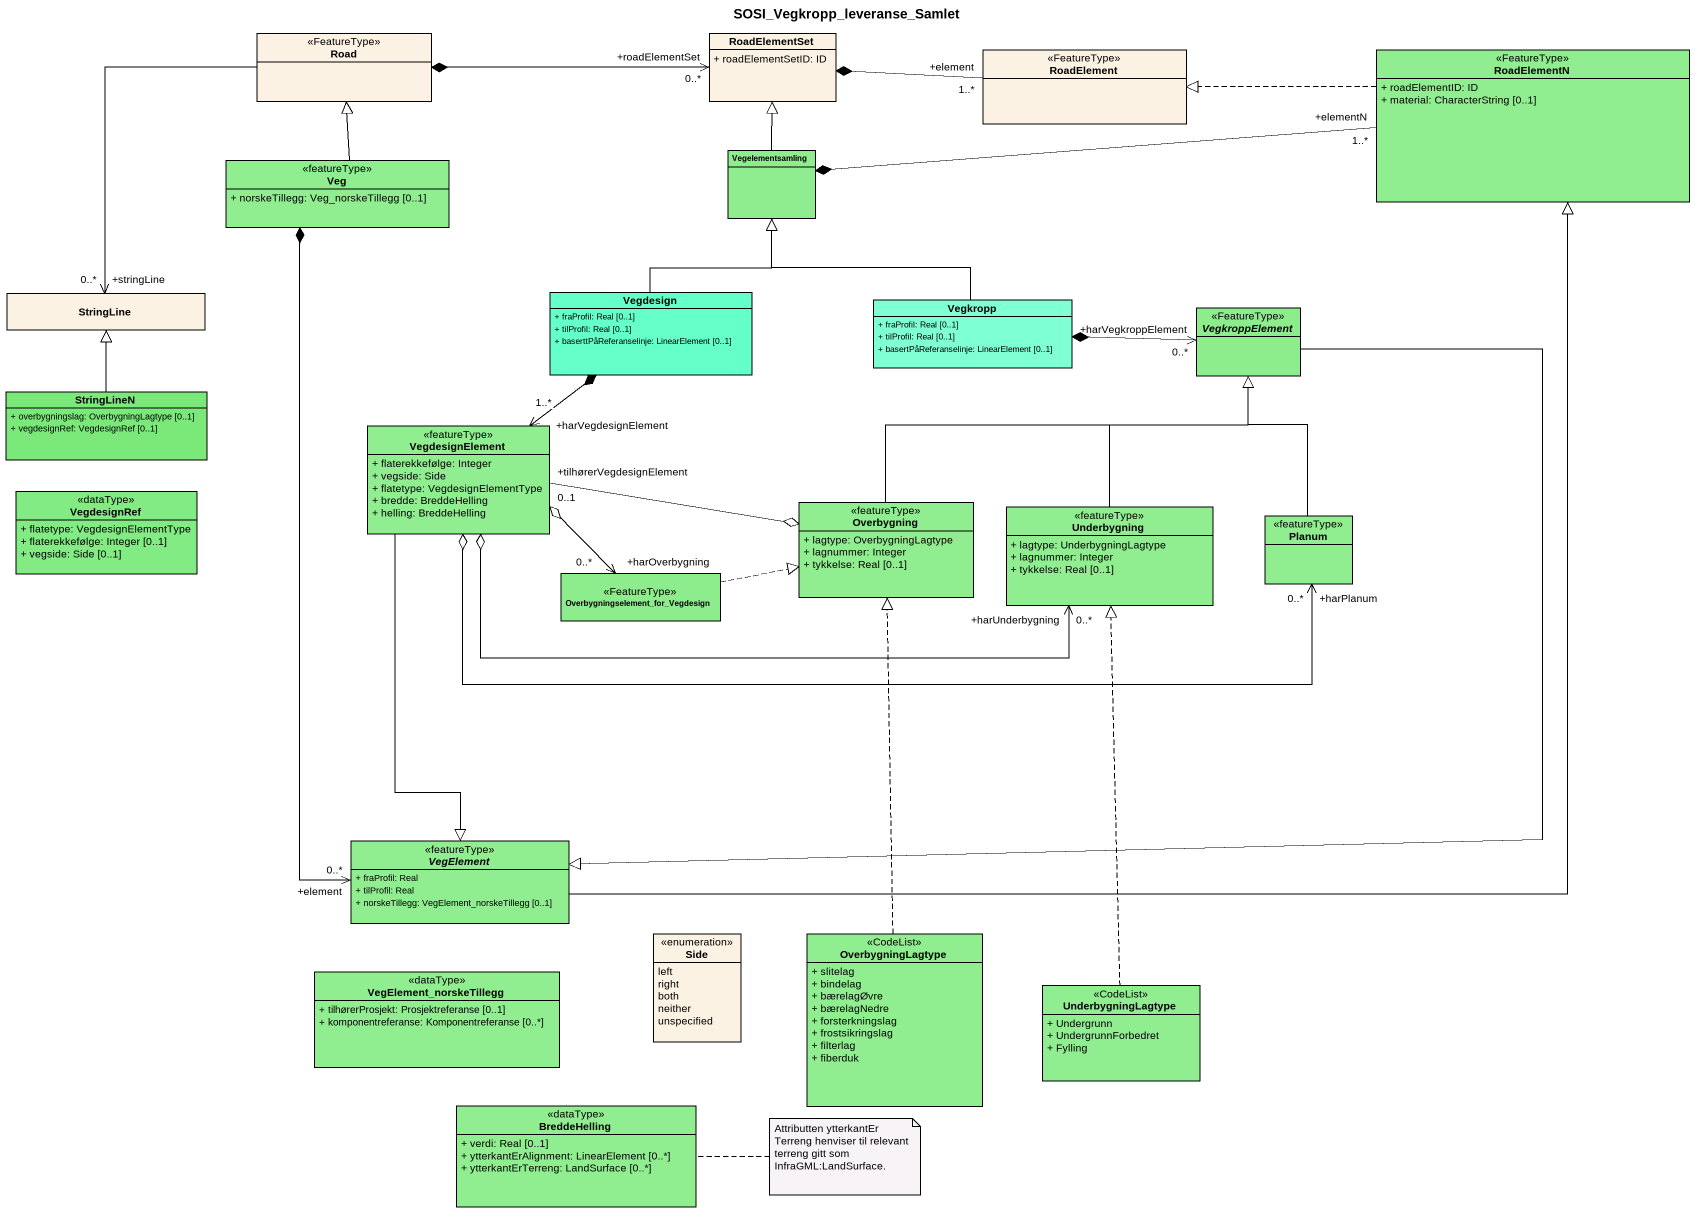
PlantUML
@startuml
title SOSI_Vegkropp_leveranse_Samlet
hide circle
hide empty members
skinparam classAttributeIconSize 0
class Road <<FeatureType>>
class RoadElementSet {
  + roadElementSetID: ID
}
class RoadElement <<FeatureType>>
class RoadElementN <<FeatureType>> #90EE90 {
  + roadElementID: ID
  + material: CharacterString [0..1]
}
class Veg <<featureType>> #90EE90 {
  + norskeTillegg: Veg_norskeTillegg [0..1]
}
class Vegelementsamling #8FED8F
class StringLine
class Vegdesign #65FFCA {
  + fraProfil: Real [0..1]
  + tilProfil: Real [0..1]
  + baserttPåReferanselinje: LinearElement [0..1]
}
class Vegkropp #7FFFD4 {
  + fraProfil: Real [0..1]
  + tilProfil: Real [0..1]
  + basertPåReferanselinje: LinearElement [0..1]
}
abstract class VegkroppElement <<FeatureType>> #8DED8D
class StringLineN #7AE97A {
  + overbygningslag: OverbygningLagtype [0..1]
  + vegdesignRef: VegdesignRef [0..1]
}
class VegdesignElement <<featureType>> #90EE90 {
  + flaterekkefølge: Integer
  + vegside: Side
  + flatetype: VegdesignElementType
  + bredde: BreddeHelling
  + helling: BreddeHelling
}
class VegdesignRef <<dataType>> #83EB83 {
  + flatetype: VegdesignElementType
  + flaterekkefølge: Integer [0..1]
  + vegside: Side [0..1]
}
class Overbygning <<featureType>> #90EE90 {
  + lagtype: OverbygningLagtype
  + lagnummer: Integer
  + tykkelse: Real [0..1]
}
class Underbygning <<featureType>> #90EE90 {
  + lagtype: UnderbygningLagtype
  + lagnummer: Integer
  + tykkelse: Real [0..1]
}
class Planum <<featureType>> #90EE90
class "Overbygningselement_for_Vegdesign" as Overbygningselement_for <<FeatureType>> #8DED8D
abstract class VegElement <<featureType>> #90EE90 {
  + fraProfil: Real
  + tilProfil: Real
  + norskeTillegg: VegElement_norskeTillegg [0..1]
}
enum Side {
  left
  right
  both
  neither
  unspecified
}
class OverbygningLagtype <<CodeList>> #90EE90 {
  + slitelag
  + bindelag
  + bærelagØvre
  + bærelagNedre
  + forsterkningslag
  + frostsikringslag
  + filterlag
  + fiberduk
}
class VegElement_norskeTillegg <<dataType>> #90EE90 {
  + tilhørerProsjekt: Prosjektreferanse [0..1]
  + komponentreferanse: Komponentreferanse [0..*]
}
class UnderbygningLagtype <<CodeList>> #90EE90 {
  + Undergrunn
  + UndergrunnForbedret
  + Fylling
}
class BreddeHelling <<dataType>> #90EE90 {
  + verdi: Real [0..1]
  + ytterkantErAlignment: LinearElement [0..*]
  + ytterkantErTerreng: LandSurface [0..*]
}
Road --> "+stringLine\n0..*" StringLine
RoadElementSet "+roadElementSet\n0..*" <-left-* Road
RoadElement "+element\n1..*" -left-* RoadElementSet
RoadElementN .left.|> RoadElement
RoadElementN "+elementN\n1..*" -left-* Vegelementsamling
Veg -up-|> Road
Vegelementsamling -up-|> RoadElementSet
Vegdesign -up-|> Vegelementsamling
Vegkropp -up-|> Vegelementsamling
VegkroppElement "+harVegkroppElement\n0..*" <-left-* Vegkropp
VegkroppElement --|> VegElement
StringLineN -up-|> StringLine
VegdesignElement "+harVegdesignElement\n1..*" <-up-* Vegdesign
VegdesignElement "+tilhørerVegdesignElement\n0..1" -right-o Overbygning
VegdesignElement --|> VegElement
Overbygning -right-|> VegkroppElement
Underbygning -up-|> VegkroppElement
Underbygning "+harUnderbygning\n0..*" <-left-o VegdesignElement
Planum -up-|> VegkroppElement
Planum "+harPlanum\n0..*" <-left-o VegdesignElement
Overbygningselement_for "+harOverbygning\n0..*" <-up-o VegdesignElement
Overbygningselement_for .right.|> Overbygning
VegElement -up-|> RoadElementN
VegElement "+element\n0..*" <-up-* Veg
OverbygningLagtype .up.|> Overbygning
UnderbygningLagtype .up.|> Underbygning
note right of BreddeHelling : Attributten ytterkantEr Terreng henviser til relevant terreng gitt som InfraGML:LandSurface.
@enduml
